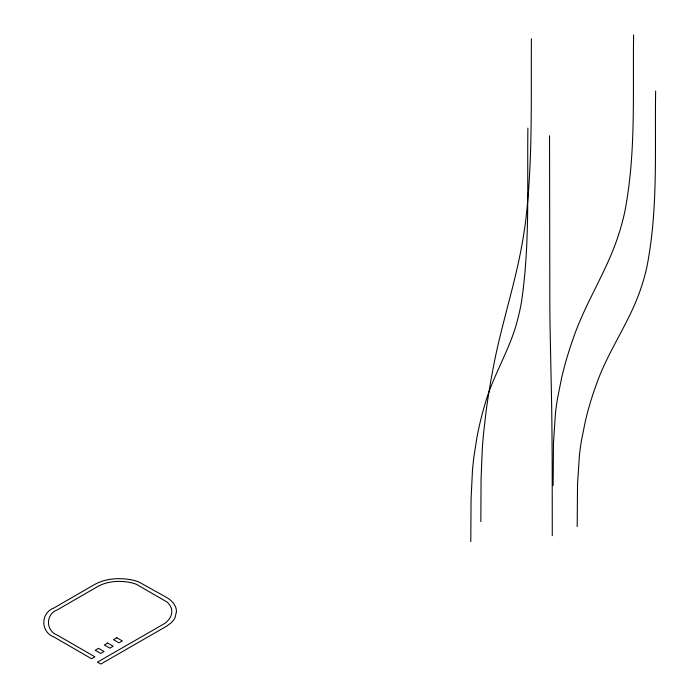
<?xml version="1.0" encoding="UTF-8"?>
<svg xmlns="http://www.w3.org/2000/svg" width="699" height="699" viewBox="0 0 699 699"><rect width="100%" height="100%" fill="white"/><g stroke="black" fill="none" stroke-linecap="round" stroke-linejoin="round"><path stroke-width="1.05" d="M470.794 541.655L471.056 499.322L472.463 470.532A416.307 240.36 60 0 1 473.905 456.831L476.832 438.072A498.771 287.962 60 0 1 484.809 404.791C492.795 375.721 509.789 350.094 517.286 320.858A321.26 185.48 60 0 0 521.498 301.793C530.034 244.335 527.081 185.978 527.894 128.092M480.842 521.637L481.069 478.99L482.319 448.478A416.307 212.846 -65.1 0 1 483.603 433.031L486.189 410.715A498.771 255.004 -65.1 0 1 493.249 367.753C500.973 326.206 514.613 286.013 522.013 244.397A321.26 164.248 -65.1 0 0 525.744 220.22C532.813 160.01 530.934 99.241 531.406 38.751M553.119 485.351L553.486 442.851L555.478 413.153A416.307 338.744 -8.2 0 1 557.514 398.526L561.629 377.871A498.771 405.839 -8.2 0 1 572.874 339.443C585.037 303.148 607.012 271.063 618.641 234.558A321.26 261.409 -8.2 0 0 624.574 212.776C636.142 154.287 632.691 94.216 633.6 34.95M577.182 526.53L577.54 484.101L579.471 454.761A416.307 330.225 22.9 0 1 581.454 440.51L585.474 420.623A498.771 395.634 22.9 0 1 596.43 384.284C608.095 350.68 629.956 321.723 641.053 287.892A321.26 254.829 22.9 0 0 646.837 267.21C658.283 209.272 654.666 149.752 655.636 91.053M552.271 535.687L552.193 464.966A416.307 11.516 -88.9 0 0 552.123 451.615L551.983 433.546A498.771 13.805 -88.9 0 0 551.598 402.17L550.043 325.987A321.26 8.886 -88.9 0 1 549.842 307.927L549.536 135.755M176.454 611.616L175.038 617.724A34.312 19.808 0 0 1 170.792 623.115L166.388 626.313L100.796 664.05L97.476 662.136L162.954 624.469C169.237 621.228 174.313 613.32 170.512 606.426A28.956 16.715 0 0 0 166.729 601.813L136.357 584.294A28.816 16.636 0 0 0 128.389 582.145C118.079 580.572 106.947 581.306 97.711 586.531L57.1 609.974C45.496 614.299 45.671 630.795 57.222 635.068L94.872 656.807L91.56 658.72L53.902 636.981C40.551 632.062 40.376 613.032 53.788 608.06L94.4 584.617C105.033 578.58 117.86 577.697 129.743 579.523A33.264 19.205 0 0 1 138.926 582.022L166.152 597.191C171.438 600.135 176.524 605.151 176.454 611.616M98.524 648.34L95.204 650.253L100.717 653.434L104.029 651.52L98.524 648.34M107.681 643.054L104.361 644.967L109.874 648.148L113.186 646.234L107.681 643.054M116.838 637.768L113.518 639.681L119.031 642.862L122.342 640.948L116.838 637.768"/></g></svg>
